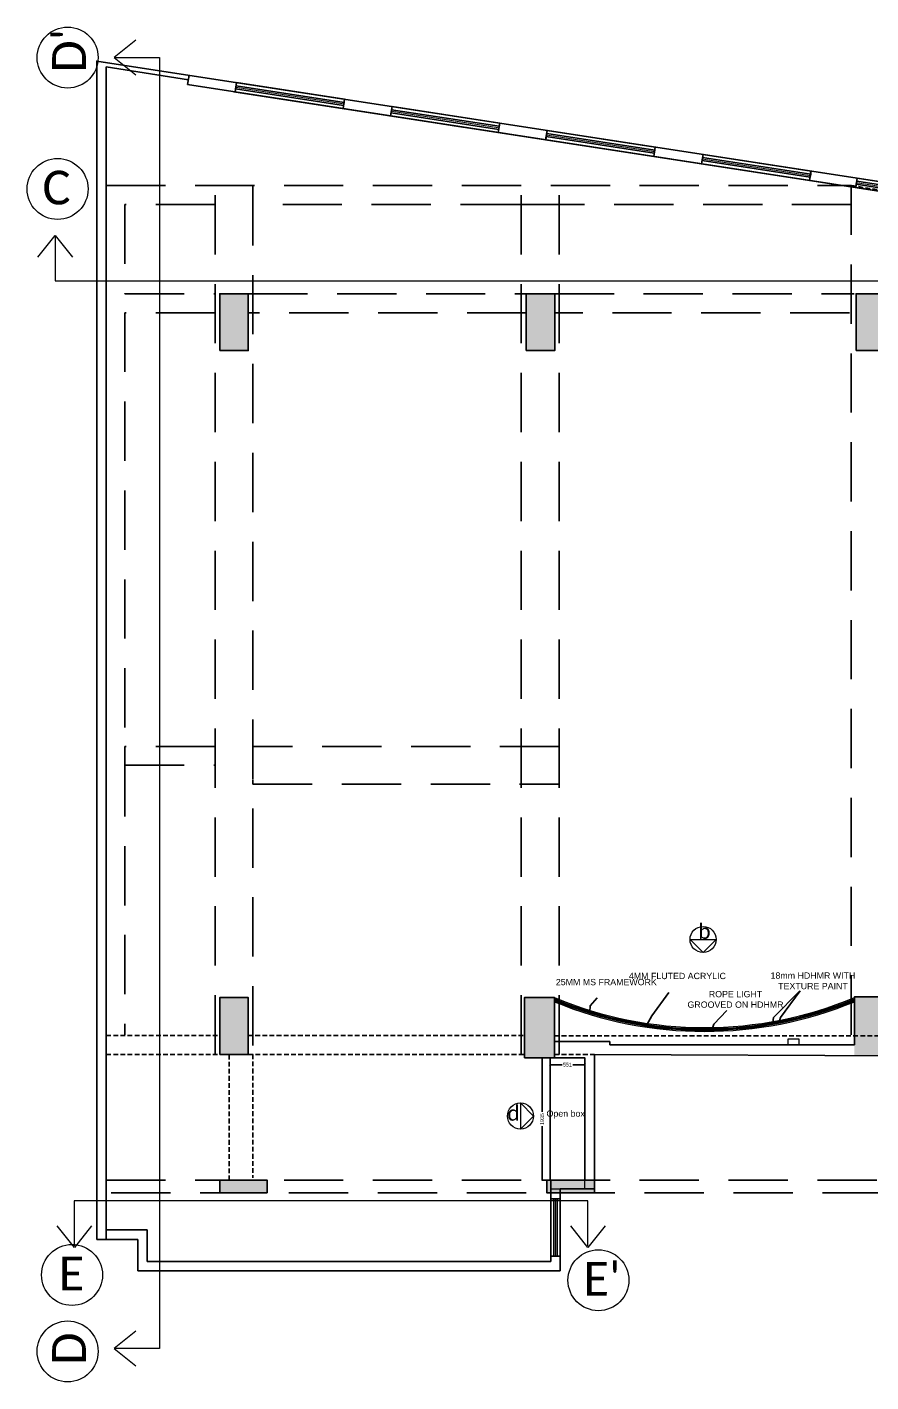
# Model space of a CAD drawing. Header units: millimetres. Extents: x 1464389 to 1998638, y -29162 to 256806.
# Drawn here: x 1582135 to 1595482, y 195439 to 216871 of the extents above; entities that cross this region are included whole.
import ezdxf

# ---------------------------------------------------------------- set-up
doc = ezdxf.new("R2010")
doc.units = ezdxf.units.MM
doc.header["$LTSCALE"] = 15
doc.header["$PDMODE"] = 35
for name, pattern in [('CONTINOUS', [0]), ('DASHED2', [0.375, 0.25, -0.125]), ('HIDDEN', [9.525, 6.35, -3.175])]:
    doc.linetypes.add(name, pattern=pattern)
doc.layers.get('0').update_dxf_attribs({"lineweight": 5})
for name, color, linetype in [('A-WNDW', 4, 'Continuous'), ('COLUMN', 14, 'Continuous'), ('GFC Columns', 6, 'Continuous'), ('GFC Walls', 14, 'Continuous'), ('GFC Windows', 5, 'Continuous'), ('S-beamline-7', 8, 'HIDDEN'), ('S-col-3', 3, 'Continuous'), ('Text', 250, 'Continuous')]:
    doc.layers.add(name, color=color, linetype=linetype)
for name, color, linetype, lineweight in [('dimension', 1, 'Continuous', 25), ('Hatch', 252, 'Continuous', 15), ('I-ANNO-SYMB', 6, 'Continuous', 20), ('Plumbing-hot water supply', 10, 'Continuous', 70)]:
    doc.layers.add(name, color=color, linetype=linetype, lineweight=lineweight)
doc.layers.add('Furnitures', color=7, linetype='Continuous', lineweight=25, true_color=0x753b00)
doc.layers.add('Panelling', color=7, linetype='Continuous', lineweight=25, true_color=0x753b00)
doc.layers.add('TEXTS', color=7, linetype='Continuous', true_color=0x636466)
doc.styles.add('ARIAL', font='arial.ttf')
doc.styles.add('ELEVATION', font='calibri.ttf', dxfattribs={"height": 0.2})
doc.dimstyles.new('SC-25', dxfattribs={"dimtxt": 60, "dimasz": 30, "dimexe": 0, "dimexo": 0, "dimgap": 25, "dimtad": 0, "dimdec": 0, "dimzin": 0, "dimdsep": 46, "dimtxsty": 'ARIAL', "dimblk": 'ARCHTICK', "dimcen": 0.09, "dimdle": 3, "dimclrd": 251, "dimclre": 251, "dimclrt": 1, "dimadec": 0, "dimazin": 0, "dimtfac": 1, "dimtdec": 0, "dimtofl": 0, "dimtmove": 0, "dimatfit": 2, "dimfxl": 100, "dimtolj": 1, "dimtzin": 0, "dimarcsym": 0})
pattern_1 = [(0, (360435.323, 316717.301), (0, 6.985), [5.08, -1.905]), (90, (360435.323, 316717.301), (-6.985, 4e-16), [5.08, -1.905])]

# ---------------------------------------------------------------- blocks, each defined once
blk = doc.blocks.new('4th floor beam')
at = {"layer": 'S-beamline-7', "linetype": 'DASHED2', "ltscale": 250}
for p, q in [((2489112, 906205), (2489112, 909479)), ((2489112, 897757), (2489112, 899268)), ((2489377, 897757), (2489377, 899268)), ((2489377, 897317), (2491019, 897317))]:
    blk.add_line(p, q, dxfattribs=at)
at = {"layer": 'S-beamline-7', "linetype": 'DASHED2', "ltscale": 20}
blk.add_line((2469449, 897317), (2469449, 899308), dxfattribs=at)
at = {"layer": 'S-beamline-7', "linetype": 'DASHED2', "ltscale": 250}
for points in [[(2467503, 913053), (2479288, 913053)], [(2469224, 899307), (2469224, 913043)], [(2469824, 913043), (2469824, 899307)], [(2474069, 899307), (2474069, 913043)], [(2474669, 899307), (2474669, 913043)], [(2479288, 899617), (2479288, 913053)], [(2479288, 899617), (2479288, 913053)], [(2469224, 912753), (2469224, 912753), (2467799, 912753), (2467799, 911341), (2469224, 911341), (2469224, 911041), (2467799, 911041), (2467799, 899617)], [(2479288, 912753), (2474644, 912753), (2474044, 912753), (2469824, 912753)], [(2479888, 897367), (2479888, 912756)], [(2479888, 897367), (2479888, 912756)], [(2479890, 912756), (2483875, 912131)], [(2483873, 899418), (2483873, 912333)], [(2469749, 911341), (2474148, 911341)], [(2474598, 911341), (2479334, 911341)], [(2479811, 911341), (2483948, 911341)], [(2484398, 911041), (2484398, 911341), (2491027, 911341)], [(2491027, 896937), (2491027, 911341)], [(2474148, 911041), (2469749, 911041)], [(2479259, 911041), (2474598, 911041)], [(2483948, 911041), (2479813, 911041)], [(2490827, 911041), (2484398, 911041)], [(2489112, 910279), (2489112, 911041), (2484743, 911041), (2484743, 905964), (2489032, 905964)], [(2490827, 911041), (2490827, 897317)], [(2489377, 909829), (2489377, 910279), (2483873, 910276)], [(2483873, 909826), (2489032, 909829)], [(2489377, 905964), (2491019, 905964)], [(2489032, 905664), (2484743, 905664), (2484743, 899618), (2489112, 899618), (2489112, 905405)], [(2489377, 905664), (2491019, 905664)], [(2489377, 899618), (2489377, 905664)], [(2469824, 903581), (2474669, 903581), (2474669, 904181), (2469824, 904181)], [(2489377, 899618), (2491019, 899618)], [(2484518, 897117), (2484518, 899268), (2489112, 899268), (2489112, 897317), (2484518, 897317)], [(2489377, 899268), (2491019, 899268)], [(2467503, 897317), (2484218, 897317)], [(2491019, 897117), (2467503, 897117)]]:
    blk.add_lwpolyline(points, dxfattribs=at)
at = {"layer": 'S-beamline-7', "linetype": 'DASHED2', "ltscale": 20}
for points in [[(2484743, 911041), (2484743, 912334), (2483871, 912334)], [(2467503, 899607), (2469299, 899607)], [(2469749, 899607), (2474119, 899607)], [(2474594, 899603), (2482197, 899603)], [(2467503, 899307), (2474119, 899308)], [(2469824, 899308), (2469824, 897358)], [(2474594, 899308), (2475224, 899308), (2475224, 897331)]]:
    blk.add_lwpolyline(points, dxfattribs=at)
at = {"layer": 'S-beamline-7', "linetype": 'DASHED2', "ltscale": 250}
for points in [[(2489377, 905964), (2490827, 905964), (2490827, 910054), (2489377, 910054)], [(2467799, 903881), (2469224, 903881), (2469224, 904181), (2467799, 904181)]]:
    blk.add_lwpolyline(points, close=True, dxfattribs=at)
blk = doc.blocks.new('4th floor plan')
at = {"layer": 'S-col-3'}
h = blk.add_hatch(color=1, dxfattribs=at)
h.dxf.hatch_style = 1
h.paths.add_polyline_path([(2469749, 911341), (2469299, 911341), (2469299, 910441), (2469749, 910441)])
h.paths.add_polyline_path([(2474598, 911341), (2474148, 911341), (2474148, 910441), (2474598, 910441)])
h.paths.add_polyline_path([(2479813, 911341), (2479363, 911341), (2479363, 910441), (2479813, 910441)])
h.paths.add_polyline_path([(2484398, 911341), (2483948, 911341), (2483948, 910441), (2484398, 910441)])
h.paths.add_polyline_path([(2489377, 910277), (2489344, 910277), (2489032, 910277), (2489032, 909479), (2489377, 909479)])
h.paths.add_polyline_path([(2489377, 906205), (2489032, 906205), (2489032, 905405), (2489377, 905405)])
h.paths.add_polyline_path([(2489377, 902058), (2489112, 902058), (2489112, 901258), (2489377, 901258)])
h.paths.add_polyline_path([(2489377, 897757), (2489112, 897757), (2489112, 897317), (2489377, 897317)])
h.paths.add_polyline_path([(2489377, 897317), (2489112, 897317), (2489112, 897117), (2489377, 897117)])
h.paths.add_polyline_path([(2474594, 900208), (2474119, 900208), (2474119, 899253), (2474594, 899253)])
h.paths.add_polyline_path([(2479813, 900218), (2479338, 900218), (2479337, 899288), (2479812, 899288)])
at = {"layer": 'S-col-3', "lineweight": -3, "ltscale": 0.15}
h = blk.add_hatch(color=1, dxfattribs=at)
h.dxf.hatch_style = 1
h.paths.add_polyline_path([(2469299, 899307), (2469749, 899307), (2469749, 900207), (2469299, 900207)])
at = {"layer": 'S-col-3'}
h = blk.add_hatch(color=1, dxfattribs=at)
h.dxf.hatch_style = 1
h.paths.add_polyline_path([(2484668, 900218), (2484218, 900218), (2484218, 899418), (2484368, 899418), (2484368, 899268), (2484668, 899268)])
h.paths.add_polyline_path([(2484368, 899418), (2484218, 899418), (2484218, 899268), (2484368, 899268)], flags=17)
h = blk.add_hatch(color=1, dxfattribs=at)
h.dxf.hatch_style = 1
h.paths.add_polyline_path([(2484368, 897317), (2484218, 897317), (2484218, 897117), (2484368, 897117)])
h.paths.add_polyline_path([(2484368, 897757), (2484218, 897757), (2484218, 897317), (2484368, 897317)])
h.paths.add_polyline_path([(2484483, 897757), (2484368, 897757), (2484368, 897317), (2484483, 897317)])
h.paths.add_polyline_path([(2484483, 897317), (2484368, 897317), (2484368, 897117), (2484483, 897117)])
h.paths.add_polyline_path([(2484483, 897117), (2484368, 897117), (2484368, 897087), (2484483, 897087)])
h.paths.add_polyline_path([(2484368, 897117), (2484218, 897117), (2484218, 897087), (2484368, 897087)])
at = {"layer": 'S-col-3', "lineweight": -3, "ltscale": 0.15}
h = blk.add_hatch(color=1, dxfattribs=at)
h.dxf.hatch_style = 1
h.paths.add_polyline_path([(2469296, 897317), (2469296, 897117), (2470046, 897117), (2470046, 897317)])
at = {"layer": 'S-col-3'}
h = blk.add_hatch(color=1, dxfattribs=at)
h.dxf.hatch_style = 1
h.paths.add_polyline_path([(2475074, 897317), (2474534, 897317), (2474534, 897181), (2475074, 897181)])
h.paths.add_polyline_path([(2474534, 897317), (2474473, 897317), (2474473, 897117), (2474534, 897117)])
h.paths.add_polyline_path([(2474684, 897181), (2474534, 897181), (2474534, 897117), (2474684, 897117)])
h.paths.add_polyline_path([(2475224, 897181), (2475074, 897181), (2474684, 897181), (2474684, 897117), (2475224, 897117)])
h.paths.add_polyline_path([(2475224, 897317), (2475074, 897317), (2475074, 897181), (2475224, 897181)])
for p, q in [((2476164, 913513), (2476188, 913661)), ((2478627, 913133), (2478650, 913276)), ((2478630, 913133), (2478653, 913281)), ((2481067, 912757), (2481091, 912906)), ((2481068, 912757), (2481091, 912906)), ((2483509, 912384), (2483533, 912532)), ((2483509, 912384), (2483533, 912532)), ((2483509, 912384), (2483533, 912532)), ((2485963, 912003), (2485986, 912152)), ((2489206, 910277), (2489356, 910277)), ((2489377, 910127), (2489377, 910277)), ((2491019, 899936), (2491019, 901259)), ((2479813, 899418), (2479993, 899418)), ((2479993, 899418), (2479993, 899286)), ((2490899, 897057), (2490899, 896937))]:
    blk.add_line(p, q)
for points in [[(2478458, 899458), (2478291, 899458), (2478291, 899555), (2478458, 899555)], [(2474534, 897181), (2475074, 897181), (2475074, 897317), (2474534, 897317)]]:
    blk.add_lwpolyline(points, close=True)
at = {"layer": 'A-WNDW', "ltscale": 0.5, "const_width": 14.1}
for points in [[(2471262, 914344), (2469554, 914607)], [(2473715, 913966), (2472013, 914228)], [(2476176, 913589), (2474466, 913852)], [(2478642, 913209), (2476932, 913472)], [(2481080, 912833), (2479370, 913097)], [(2483521, 912455), (2481820, 912717)], [(2485975, 912079), (2484267, 912344)], [(2488425, 911700), (2486716, 911963)], [(2489377, 910202), (2490899, 910202)], [(2491094, 908247), (2491094, 909567)], [(2491094, 906172), (2491094, 907492)], [(2491094, 904097), (2491094, 905417)], [(2491094, 902024), (2491094, 903342)], [(2491094, 899936), (2491094, 901259)], [(2482987, 900168), (2483597, 900168)], [(2491094, 897857), (2491094, 899176)], [(2474609, 896117), (2474609, 897021)], [(2484628, 897012), (2486354, 897012)], [(2487109, 897012), (2488837, 897012)], [(2489377, 896997), (2490899, 896997)]]:
    blk.add_lwpolyline(points, dxfattribs=at)
at = {"layer": 'A-WNDW', "ltscale": 0.5}
for points in [[(2471258, 914319), (2469550, 914582), (2469558, 914632), (2471265, 914369)], [(2473711, 913941), (2472009, 914203), (2472017, 914253), (2473718, 913991)], [(2476172, 913564), (2474462, 913827), (2474470, 913877), (2476180, 913613)], [(2478638, 913184), (2476928, 913447), (2476936, 913497), (2478646, 913233)], [(2481076, 912808), (2479366, 913072), (2479374, 913121), (2481084, 912858)], [(2483517, 912431), (2481817, 912694), (2481824, 912744), (2483524, 912480)], [(2485971, 912054), (2484264, 912320), (2484271, 912369), (2485979, 912103)], [(2488422, 911675), (2486712, 911940), (2486720, 911990), (2488429, 911725)], [(2489377, 910227), (2490899, 910227), (2490899, 910177), (2489377, 910177)], [(2491069, 908247), (2491069, 909567), (2491119, 909567), (2491119, 908247)], [(2491069, 906172), (2491069, 907492), (2491119, 907492), (2491119, 906172)], [(2491069, 904097), (2491069, 905417), (2491119, 905417), (2491119, 904097)], [(2491069, 902024), (2491069, 903342), (2491119, 903342), (2491119, 902024)], [(2491069, 899936), (2491069, 901259), (2491119, 901259), (2491119, 899936)], [(2482987, 900193), (2483597, 900193), (2483597, 900143), (2482987, 900143)], [(2491069, 897857), (2491069, 899176), (2491119, 899176), (2491119, 897857)], [(2474584, 896117), (2474584, 897021), (2474634, 897021), (2474634, 896117)], [(2484628, 897037), (2486354, 897037), (2486354, 896987), (2484628, 896987)], [(2487109, 897037), (2488837, 897037), (2488837, 896987), (2487109, 896987)], [(2489377, 897022), (2490899, 897022), (2490899, 896972), (2489377, 896972)]]:
    blk.add_lwpolyline(points, close=True, dxfattribs=at)
at = {"layer": 'COLUMN', "lineweight": -3, "ltscale": 0.15}
blk.add_line((2479813, 900218), (2479813, 899287), dxfattribs=at)
for points in [[(2469299, 910441), (2469749, 910441), (2469749, 911341), (2469299, 911341)], [(2474148, 910441), (2474598, 910441), (2474598, 911341), (2474148, 911341)], [(2479363, 910441), (2479813, 910441), (2479813, 911341), (2479363, 911341)], [(2483948, 910441), (2484398, 910441), (2484398, 911341), (2483948, 911341)], [(2489377, 910279), (2489032, 910279), (2489032, 909479), (2489377, 909479)], [(2489377, 906205), (2489032, 906205), (2489032, 905405), (2489377, 905405)], [(2489112, 901258), (2489377, 901258), (2489377, 902058), (2489112, 902058)], [(2474119, 899253), (2474594, 899253), (2474594, 900208), (2474119, 900208)], [(2484218, 897087), (2484483, 897087), (2484483, 897757), (2484218, 897757)], [(2489112, 897087), (2489377, 897087), (2489377, 897757), (2489112, 897757)]]:
    blk.add_lwpolyline(points, close=True, dxfattribs=at)
blk.add_lwpolyline([(2479338, 899458), (2479338, 900218), (2479813, 900218), (2479813, 899458)], dxfattribs=at)
at = {"layer": 'GFC Columns'}
for points in [[(2489377, 906205), (2489032, 906205), (2489032, 905405), (2489377, 905405)], [(2489112, 901258), (2489377, 901258), (2489377, 902058), (2489112, 902058)], [(2489112, 897087), (2489377, 897087), (2489377, 897757), (2489112, 897757)]]:
    blk.add_lwpolyline(points, close=True, dxfattribs=at)
at = {"layer": 'GFC Walls'}
for p, q in [((2467503, 896532), (2467503, 914929)), ((2467503, 914929), (2468803, 914725)), ((2467503, 914929), (2468803, 914725)), ((2468791, 914649), (2468814, 914797)), ((2468791, 914649), (2468814, 914797)), ((2469542, 914533), (2469566, 914681)), ((2471250, 914270), (2469946, 914471)), ((2469946, 914471), (2470692, 914356)), ((2471250, 914270), (2469946, 914471)), ((2471250, 914270), (2471273, 914418)), ((2471250, 914270), (2471273, 914418)), ((2471250, 914270), (2471273, 914418)), ((2472399, 914093), (2473145, 913978)), ((2473703, 913892), (2473727, 914040)), ((2474454, 913776), (2474478, 913924)), ((2474870, 913712), (2475617, 913597)), ((2476164, 913513), (2476188, 913661)), ((2476920, 913396), (2476944, 913545)), ((2476920, 913396), (2476943, 913545)), ((2477336, 913332), (2478082, 913217)), ((2478627, 913133), (2478650, 913282)), ((2478630, 913133), (2478653, 913281)), ((2479358, 913021), (2479382, 913169)), ((2479359, 913021), (2479382, 913169)), ((2479774, 912956), (2480521, 912842)), ((2481068, 912757), (2481091, 912906)), ((2481808, 912641), (2481832, 912789)), ((2482224, 912579), (2482971, 912464)), ((2484255, 912266), (2484278, 912415)), ((2484669, 912204), (2485415, 912090)), ((2486704, 911889), (2486727, 912037)), ((2487118, 911827), (2487864, 911712)), ((2488414, 911626), (2488437, 911774)), ((2489018, 911531), (2489042, 911679)), ((2489172, 910276), (2489172, 911509)), ((2489322, 910276), (2489322, 911638)), ((2489206, 910277), (2489356, 910277)), ((2491157, 910277), (2489344, 910277)), ((2491169, 910277), (2489344, 910277)), ((2490899, 910127), (2490899, 910277)), ((2491169, 896937), (2491169, 910277)), ((2491007, 910127), (2489377, 910127)), ((2491019, 910127), (2489377, 910127)), ((2491019, 909567), (2491019, 910127)), ((2491019, 908247), (2491019, 909567)), ((2491019, 909567), (2491019, 908812)), ((2491019, 908247), (2491019, 909567)), ((2491019, 909567), (2491169, 909567)), ((2491019, 906172), (2491019, 908247)), ((2491019, 908247), (2491169, 908247)), ((2491019, 908247), (2491169, 908247)), ((2491019, 906187), (2491019, 907505)), ((2491019, 906172), (2491019, 907492)), ((2491019, 907492), (2491019, 906737)), ((2491019, 907492), (2491169, 907492)), ((2491019, 904097), (2491019, 906172)), ((2491019, 906172), (2491169, 906172)), ((2491019, 906172), (2491169, 906172)), ((2491019, 904112), (2491019, 905430)), ((2491019, 904097), (2491019, 905417)), ((2491019, 905417), (2491019, 904662)), ((2491019, 905417), (2491169, 905417)), ((2491019, 901259), (2491019, 904097)), ((2491019, 904097), (2491169, 904097)), ((2491019, 904097), (2491169, 904097)), ((2491019, 903342), (2491169, 903342)), ((2491019, 899936), (2491019, 902024)), ((2491019, 902024), (2491169, 902024)), ((2491019, 901259), (2491169, 901259)), ((2491019, 901259), (2491169, 901259)), ((2479813, 899603), (2479813, 900218)), ((2484218, 900218), (2482197, 900218)), ((2482197, 899277), (2482197, 900218)), ((2482987, 900118), (2482987, 900218)), ((2483597, 900118), (2483597, 900218)), ((2484218, 900118), (2482197, 900118)), ((2491019, 897857), (2491019, 899936)), ((2491019, 899936), (2491169, 899936)), ((2474594, 899513), (2475470, 899513)), ((2475470, 899513), (2474594, 899513)), ((2475470, 899513), (2475470, 899458)), ((2475224, 899308), (2484218, 899268)), ((2475224, 899264), (2475224, 899308)), ((2475470, 899458), (2479338, 899458)), ((2484368, 899418), (2482197, 899418)), ((2484368, 897087), (2484368, 899418)), ((2475074, 899253), (2474594, 899253)), ((2475074, 897331), (2475074, 899253)), ((2475224, 897181), (2475224, 899264)), ((2484218, 897087), (2484218, 899268)), ((2484668, 899268), (2484218, 899268)), ((2491019, 899176), (2491169, 899176)), ((2467503, 897137), (2467503, 898272)), ((2491019, 897057), (2491019, 897857)), ((2491019, 897857), (2491169, 897857)), ((2489112, 897087), (2489112, 897757)), ((2489112, 897757), (2489112, 897087)), ((2489112, 897087), (2489112, 897757)), ((2489112, 897757), (2489112, 897087)), ((2474534, 897076), (2474534, 897317)), ((2474534, 897317), (2475074, 897317)), ((2474684, 895882), (2474684, 897181)), ((2474684, 897181), (2475074, 897181)), ((2475074, 897181), (2475224, 897181)), ((2467503, 896532), (2467503, 897137)), ((2474534, 897021), (2474534, 897076)), ((2474534, 896117), (2474534, 897021)), ((2474534, 897021), (2474684, 897021)), ((2484218, 897087), (2489377, 897087)), ((2484368, 896937), (2484368, 897087)), ((2484368, 896937), (2491019, 896937)), ((2484628, 896937), (2484628, 897087)), ((2485583, 896937), (2491019, 896937)), ((2485993, 897087), (2487719, 897087)), ((2486354, 896937), (2486354, 897087)), ((2487719, 897087), (2486964, 897087)), ((2486964, 897087), (2488692, 897087)), ((2487109, 897087), (2487109, 896937)), ((2488692, 897087), (2489232, 897087)), ((2488837, 897087), (2488837, 896937)), ((2489377, 897087), (2489377, 896937)), ((2489377, 897057), (2491019, 897057)), ((2491019, 897057), (2490899, 897057)), ((2490899, 897057), (2490899, 896937)), ((2491019, 896937), (2491169, 896937)), ((2467353, 896532), (2467353, 896382)), ((2468153, 896532), (2467503, 896532)), ((2468153, 896532), (2468003, 896532)), ((2468153, 896032), (2468153, 896532)), ((2468003, 896382), (2467353, 896382)), ((2468003, 896382), (2468003, 896032)), ((2474534, 896032), (2474534, 896117)), ((2474534, 896117), (2474684, 896117)), ((2468003, 896032), (2468003, 895882)), ((2468003, 895882), (2474534, 895882)), ((2468153, 896032), (2474534, 896032)), ((2474534, 895882), (2474684, 895882))]:
    blk.add_line(p, q, dxfattribs=at)
at = {"layer": 'GFC Walls', "color": 252, "linetype": 'DASHED2', "ltscale": 20, "true_color": 0x939598}
for p, q in [((2469824, 903581), (2469824, 904181)), ((2484743, 899618), (2484668, 899618))]:
    blk.add_line(p, q, dxfattribs=at)
at = {"layer": 'GFC Walls', "color": 3}
for p, q in [((2487109, 896937), (2487109, 897087)), ((2488837, 896937), (2488837, 897087)), ((2489377, 896937), (2489377, 897087)), ((2490899, 896937), (2490899, 897087))]:
    blk.add_line(p, q, dxfattribs=at)
at = {"layer": 'GFC Walls'}
for points in [[(2467353, 896382), (2467353, 915022), (2489322, 911638)], [(2467503, 896382), (2467503, 914847)], [(2468791, 914649), (2489172, 911509)], [(2469524, 914536), (2489172, 911509)], [(2469542, 914533), (2469566, 914681), (2471273, 914418), (2471250, 914270), (2469542, 914533)], [(2472001, 914154), (2472025, 914302), (2473727, 914040), (2473703, 913892), (2472001, 914154)], [(2484218, 899268), (2484668, 899268), (2484668, 900218), (2484218, 900218), (2484218, 899268)]]:
    blk.add_lwpolyline(points, dxfattribs=at)
for points in [[(2474455, 913778), (2474478, 913926), (2476188, 913661), (2476164, 913513)], [(2476920, 913398), (2476944, 913546), (2478653, 913281), (2478630, 913133)], [(2479359, 913022), (2479382, 913171), (2481091, 912906), (2481068, 912757)], [(2481809, 912643), (2481832, 912791), (2483533, 912532), (2483509, 912384)], [(2484255, 912266), (2484278, 912415), (2485986, 912152), (2485963, 912003)], [(2486704, 911889), (2486727, 912037), (2488437, 911774), (2488414, 911626)], [(2474534, 896117), (2474684, 896117), (2474684, 897021), (2474534, 897021)]]:
    blk.add_lwpolyline(points, close=True, dxfattribs=at)
at = {"layer": 'GFC Walls', "color": 252, "linetype": 'DASHED2', "ltscale": 20, "true_color": 0x939598}
for points in [[(2479290, 913053), (2483875, 912333)], [(2482197, 899307), (2479784, 899308)]]:
    blk.add_lwpolyline(points, dxfattribs=at)
at = {"layer": 'GFC Windows'}
for p, q in [((2470504, 914385), (2471250, 914270)), ((2491019, 909002), (2491019, 908247)), ((2491019, 906927), (2491019, 906172)), ((2491019, 904852), (2491019, 904097))]:
    blk.add_line(p, q, dxfattribs=at)
at = {"layer": 'S-col-3', "color": 1, "lineweight": -3, "ltscale": 0.15}
for points in [[(2469299, 899307), (2469749, 899307), (2469749, 900207), (2469299, 900207)], [(2470049, 897117), (2470049, 897317), (2469299, 897317), (2469299, 897117)], [(2475224, 897117), (2475224, 897317), (2474473, 897317), (2474473, 897117)]]:
    blk.add_lwpolyline(points, close=True, dxfattribs=at)
blk = doc.blocks.new('_ArchTick')
at = {"color": 0, "linetype": 'ByBlock', "const_width": 0.15}
blk.add_lwpolyline([(-0.5, -0.5), (0.5, 0.5)], dxfattribs=at)
blk = doc.blocks.new('*D2142')
at = {"layer": 'Defpoints', "color": 0, "transparency": 16777216}
for p in [(1590406, 200565), (1590282, 198629), (1590406, 198629)]:
    blk.add_point(p, dxfattribs=at)
at = {"layer": 'dimension', "color": 251, "lineweight": -2, "transparency": 16777216}
for p, q in [((1590282, 200568), (1590282, 199709)), ((1590406, 200565), (1590282, 200565)), ((1590282, 198626), (1590282, 199485)), ((1590406, 198629), (1590282, 198629))]:
    blk.add_line(p, q, dxfattribs=at)
at = {"layer": 'dimension', "color": 251, "lineweight": -2, "transparency": 16777216, "xscale": 30, "yscale": 30, "zscale": 30}
for p, rotation in [((1590282, 200565), 90), ((1590282, 198629), 270)]:
    blk.add_blockref('_ArchTick', p, dxfattribs=dict(at, rotation=rotation))
at = {"layer": 'dimension', "color": 1, "transparency": 16777216, "insert": (1590282, 199597), "char_height": 60, "attachment_point": 5, "rotation": 90, "style": 'ARIAL', "bg_fill": 3, "box_fill_scale": 1.1, "bg_fill_color": 256, "bg_fill_true_color": 13158600, "bg_fill_transparency": 0}
blk.add_mtext('\\A1;1935', dxfattribs=at)
blk = doc.blocks.new('*D2143')
at = {"layer": 'Defpoints', "color": 0, "transparency": 16777216}
for p in [(1590406, 200565), (1590957, 200565), (1590957, 200457)]:
    blk.add_point(p, dxfattribs=at)
at = {"layer": 'dimension', "color": 251, "lineweight": -2, "transparency": 16777216}
for p, q in [((1590403, 200457), (1590596, 200457)), ((1590406, 200565), (1590406, 200457)), ((1590960, 200457), (1590767, 200457)), ((1590957, 200565), (1590957, 200457))]:
    blk.add_line(p, q, dxfattribs=at)
at = {"layer": 'dimension', "color": 251, "lineweight": -2, "transparency": 16777216, "xscale": 30, "yscale": 30, "zscale": 30, "rotation": 180}
blk.add_blockref('_ArchTick', (1590406, 200457), dxfattribs=at)
at = {"layer": 'dimension', "color": 251, "lineweight": -2, "transparency": 16777216, "xscale": 30, "yscale": 30, "zscale": 30}
blk.add_blockref('_ArchTick', (1590957, 200457), dxfattribs=at)
at = {"layer": 'dimension', "color": 1, "transparency": 16777216, "insert": (1590682, 200457), "char_height": 60, "attachment_point": 5, "style": 'ARIAL', "bg_fill": 3, "box_fill_scale": 1.1, "bg_fill_color": 256, "bg_fill_true_color": 13158600, "bg_fill_transparency": 0}
blk.add_mtext('\\A1;551', dxfattribs=at)

msp = doc.modelspace()

# ---------------------------------------------------------------- hatches: boundary and pattern name
at = {"layer": 'Hatch', "ltscale": 0.25}
h = msp.add_hatch(dxfattribs=at)
h.set_pattern_fill('ANGLE', color=256)
h.set_pattern_definition(pattern_1)
h.paths.add_polyline_path([(1590477.4, 201519.6), (1590477.4, 201500.1, 0.0032785), (1590552.3, 201469.5), (1590552.3, 201488.9, -0.0032897)])
h.paths.add_polyline_path([(1590477.4, 201473), (1590477.4, 201453.5, 0.0032521), (1590552.3, 201423.2), (1590552.3, 201442.5, -0.0032631)])
at = {"layer": 'Hatch', "ltscale": 0.25, "true_color": 0xadddf7}
h = msp.add_hatch(color=141, dxfattribs=at)
h.dxf.hatch_style = 1
h.paths.add_polyline_path([(1590552.3, 201463), (1590552.3, 201458.7, 0.1937255), (1595171.4, 201468.8), (1595171.4, 201473.1, -0.1938607)])
h.paths.add_polyline_path([(1590477.4, 201493.6), (1590477.4, 201489.3, 0.0032723), (1590552.3, 201458.7), (1590552.3, 201463, -0.0032748)])
h.paths.add_polyline_path([(1595221.4, 201489.3), (1595221.4, 201493.6, -0.0021863), (1595171.4, 201473.1), (1595171.4, 201468.8, 0.0021846)])
at = {"layer": 'Hatch', "ltscale": 0.25, "true_color": 0xf4ee51}
h = msp.add_hatch(color=41, dxfattribs=at)
h.dxf.hatch_style = 1
h.paths.add_polyline_path([(1595221.4, 201473), (1595221.4, 201489.3, -0.0021846), (1595171.4, 201468.8), (1595171.4, 201452.6, 0.0021784)])
h.paths.add_polyline_path([(1595171.4, 201452.6), (1595171.4, 201468.8, -0.1937255), (1590552.3, 201458.7), (1590552.3, 201442.5, 0.1932204)])
h.paths.add_polyline_path([(1590477.4, 201489.3), (1590477.4, 201473, 0.0032631), (1590552.3, 201442.5), (1590552.3, 201458.7, -0.0032723)])
at = {"layer": 'Hatch', "ltscale": 0.25}
h = msp.add_hatch(dxfattribs=at)
h.set_pattern_fill('ANGLE', color=256)
h.set_pattern_definition(pattern_1)
h.paths.add_polyline_path([(1595171.4, 201499, -0.1946758), (1590552.3, 201488.9), (1590552.3, 201469.5, 0.1940638), (1595171.4, 201479.5)])
h.paths.add_polyline_path([(1595221.4, 201500.1), (1595221.4, 201519.6, -0.0021962), (1595171.4, 201499), (1595171.4, 201479.5, 0.0021887)])
h.paths.add_polyline_path([(1595221.4, 201453.5), (1595221.4, 201473, -0.0021784), (1595171.4, 201452.6), (1595171.4, 201433.2, 0.0021711)])
h.paths.add_polyline_path([(1595171.4, 201452.6, -0.1932204), (1590552.3, 201442.5), (1590552.3, 201423.2, 0.1926178), (1595171.4, 201433.2)])

# ---------------------------------------------------------------- linework, layer by layer
at = {"ltscale": 0.25}
for p, q in [((1590477.4, 201519.6), (1590477.4, 201456.8)), ((1590477.4, 201519.6), (1590477.4, 201453.5)), ((1595221.4, 201519.6), (1595221.4, 201453.5))]:
    msp.add_line(p, q, dxfattribs=at)
at = {"linetype": 'CONTINOUS'}
for points, elevation in [([(1583853.3, 216662.9), (1583512.8, 216389.3), (1583853.3, 216115.7)], -3992073.5), ([(1583512.8, 216389.3), (1584227, 216389.3), (1584227, 195967.4), (1583512.8, 195967.4)], -3992073.5), ([(1582306.6, 213233.1), (1582580.2, 213573.7), (1582853.7, 213233.1)], -998018.4), ([(1582580.2, 213573.7), (1582580.2, 212859.5), (1605633.2, 212859.5), (1605633.2, 213573.7)], -998018.4), ([(1591006.7, 197589.9), (1591006.7, 198304.1), (1582879, 198304.1), (1582879, 197589.9)], -998018.4), ([(1583155.4, 197907.3), (1582881.9, 197566.7), (1582608.3, 197907.3)], -998018.4), ([(1591280.3, 197907.3), (1591006.7, 197566.7), (1590733.1, 197907.3)], -998018.4), ([(1583853.3, 196241), (1583512.8, 195967.4), (1583853.3, 195693.8)], -3992073.5)]:
    msp.add_lwpolyline(points, dxfattribs=dict(at, elevation=elevation))
at = {"ltscale": 0.25}
for points in [[(1590477.4, 201519.6, 0.2003757), (1595221.4, 201519.6)], [(1590477.4, 201500.1, 0.199743), (1595221.4, 201500.1, 0.199743)], [(1590477.4, 201493.6, 0.199533), (1595221.4, 201493.6, 0.199533)], [(1590477.4, 201489.3, 0.1993932), (1595221.4, 201489.3, 0.1993932)], [(1590477.4, 201473, 0.198871), (1595221.4, 201473, 0.198871)], [(1590477.4, 201453.5, 0.1982481), (1595221.4, 201453.5, 0.1982481)]]:
    msp.add_lwpolyline(points, format="xyb", dxfattribs=at)
at = {"linetype": 'CONTINOUS'}
for centre in [(1582775.9, 216389.3, -3992073.5), (1582616.7, 214310.5, -998018.4), (1582845.3, 197131.3, -998018.4), (1591172.2, 197047.8, -998018.4), (1582775.9, 195921.2, -3992073.5)]:
    msp.add_circle(centre, 482, dxfattribs=at)
at = {"layer": 'Furnitures'}
msp.add_lwpolyline([(1590406.2, 198629.2), (1590957.4, 198629.2), (1590957.4, 200564.6), (1590406.2, 200564.6)], close=True, dxfattribs=at)
at = {"layer": 'I-ANNO-SYMB'}
for p, q in [((1592621, 202438.2, -1996036.8), (1593034.1, 202438.2, -1996036.8)), ((1592827.5, 202231.6, -1996036.8), (1592621, 202438.2, -1996036.8)), ((1593034.1, 202438.2, -1996036.8), (1592827.5, 202231.6, -1996036.8)), ((1589939, 199851.7, -1996036.8), (1589939, 199438.6, -1996036.8))]:
    msp.add_line(p, q, dxfattribs=at)
msp.add_circle((1592827.5, 202438.2, -1996036.8), 206.5, dxfattribs=at)
at = {"layer": 'Panelling'}
msp.add_line((1595221.4, 201512.1), (1595221.4, 201301.1), dxfattribs=at)

# ---------------------------------------------------------------- block references
msp.add_blockref('4th floor plan', (-884116.7, -698688))
at = {"layer": 'Plumbing-hot water supply'}
msp.add_blockref('4th floor beam', (-884116.7, -698688), dxfattribs=at)

# ---------------------------------------------------------------- texts
at = {"linetype": 'CONTINOUS', "attachment_point": 7, "rotation": 90, "style": 'ELEVATION'}
for s, insert, char_height in [("D'", (1583065, 216150.8, -3992073.5), 533.89), ('D', (1583065, 195709.2, -3992073.5), 533.9)]:
    msp.add_mtext_dynamic_manual_height_columns(s, width=4797.168, gutter_width=1.33, heights=[0], dxfattribs=dict(at, insert=insert, char_height=char_height))
at = {"linetype": 'CONTINOUS', "style": 'ELEVATION'}
for s, width, gutter_width, insert, char_height, attachment_point in [('C', 4797.168, 1.33, (1582378.2, 214599.6, -998018.4), 533.9, 1), ('\\pxt3;b', 2149.985, 0.598, (1592750, 202686.5, -1445308.2), 239.28, 1), ('d', 2149.985, 0.598, (1589926.6, 199810.5, -1445308.2), 239.3, 3), ('E', 4797.168, 1.33, (1582633.4, 197420.3, -998018.4), 533.9, 1), ("E'", 4797.168, 1.33, (1590933.7, 197336.9, -998018.4), 533.89, 1)]:
    msp.add_mtext_dynamic_manual_height_columns(s, width=width, gutter_width=gutter_width, heights=[0], dxfattribs=dict(at, insert=insert, char_height=char_height, attachment_point=attachment_point))
at = {"layer": 'Text', "attachment_point": 3, "style": 'ARIAL'}
for s, insert, char_height, width in [('\\pxqc;4MM FLUTED ACRYLIC', (1593183.4, 201910.8), 99.882, 1523.787), ('\\pxqc;18mm HDHMR WITH TEXTURE PAINT', (1595327.4, 201917.3), 99.882, 1523.787), ('\\pxqc;25MM MS FRAMEWORK', (1592058.9, 201814.2), 99.882, 1523.787), ('\\pxqc;ROPE LIGHT GROOVED ON HDHMR', (1594102.5, 201624), 99.882, 1523.787), ('\\pxqc;Open box', (1592083.3, 199734.3), 100, 2858.77)]:
    msp.add_mtext(s, dxfattribs=dict(at, insert=insert, char_height=char_height, width=width))

# ---------------------------------------------------------------- leaders
at = {"layer": 'TEXTS'}
for points in [[(1591154, 201513.6), (1591041.2, 201387), (1591037.3, 201294.4)], [(1592283.6, 201600.1), (1592017.7, 201229.4), (1591937.1, 201086)], [(1594357.9, 201626.2), (1593940.1, 201205.6), (1593925.8, 201088.7)], [(1594363.6, 201626.2), (1594051.8, 201205.6), (1594037.4, 201151.7)], [(1593202.7, 201313.3), (1592998.4, 201095.7), (1592964.2, 201007.6)]]:
    msp.add_leader(points, dimstyle='SC-25', override={"dimtad": 0}, dxfattribs=at)

# ---------------------------------------------------------------- next in the draw order: dimensions: what is measured, and where the dimension line sits
at = {"layer": 'dimension'}
dim = msp.add_linear_dim(base=(1590282.4, 198629.2), p1=(1590406.2, 200564.6), p2=(1590406.2, 198629.2), angle=90, dimstyle='SC-25', override={"dimtfill": 1, "dimarcsym": 1}, dxfattribs=at)
dim.commit()
dim.dimension.update_dxf_attribs({"geometry": '*D2142', "text_midpoint": (1590282.4, 199596.9)})

# ---------------------------------------------------------------- next in the draw order: linework, layer by layer
at = {"layer": 'I-ANNO-SYMB'}
for p, q in [((1590145.6, 199645.2, -1996036.8), (1589939, 199851.7, -1996036.8)), ((1589939, 199438.6, -1996036.8), (1590145.6, 199645.2, -1996036.8))]:
    msp.add_line(p, q, dxfattribs=at)
msp.add_circle((1589939, 199645.2, -1996036.8), 206.5, dxfattribs=at)

# ---------------------------------------------------------------- next in the draw order: dimensions: what is measured, and where the dimension line sits
at = {"layer": 'dimension'}
dim = msp.add_linear_dim(base=(1590957.4, 200457.3), p1=(1590406.2, 200564.6), p2=(1590957.4, 200564.6), dimstyle='SC-25', override={"dimtfill": 1, "dimarcsym": 1}, dxfattribs=at)
dim.commit()
dim.dimension.update_dxf_attribs({"geometry": '*D2143', "text_midpoint": (1590681.8, 200457.3)})

doc.saveas('drawing.dxf')
